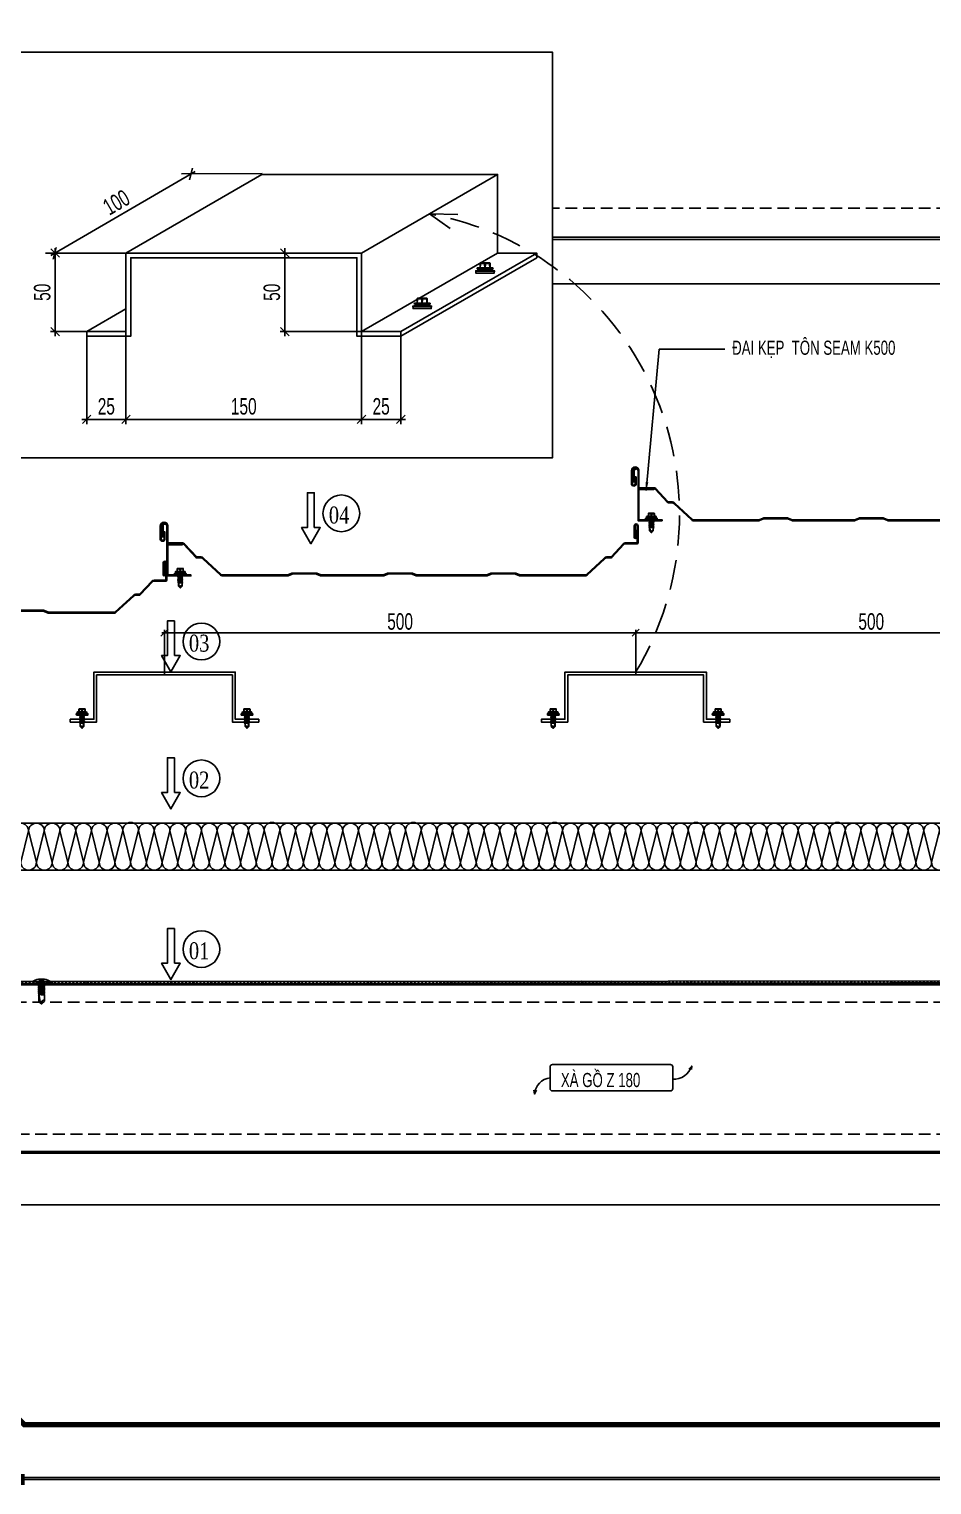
# Model space of a CAD drawing. Header units: inches. Extents: x 340055 to 349452, y -34649 to -30845.
# Drawn here: x 342136.4 to 342328, y -32250.6 to -31941.7 of the extents above; entities that cross this region are included whole.
import ezdxf

# ---------------------------------------------------------------- set-up
doc = ezdxf.new("R2010")
doc.units = ezdxf.units.IN
doc.header["$MEASUREMENT"] = 0
doc.linetypes.add('DASHED2', pattern=[9.525, 6.35, -3.175])
doc.linetypes.add('HIDDEN', pattern=[0.375, 0.25, -0.125])
for name, color, linetype in [('3', 3, 'Continuous'), ('CAUTAO', 7, 'Continuous'), ('FLAT BAR', 1, 'Continuous'), ('NET IN', 3, 'Continuous'), ('STRUCTURE', 1, 'Continuous')]:
    doc.layers.add(name, color=color, linetype=linetype)
doc.layers.add('TL-TIILE BLOCK A2$0$TL-TITLE BLOCK 1', color=7, linetype='Continuous', lineweight=50)
doc.styles.add('ST1H', font='vnshxh.shx', dxfattribs={"width": 0.7})
doc.styles.add('vntimeh.shx', font='vntimeh.shx', dxfattribs={"width": 0.8, "bigfont": 'bigfont.shx'})
doc.dimstyles.new('3', dxfattribs={"dimtxt": 3.5, "dimasz": 1.8, "dimexe": 1, "dimexo": 0, "dimgap": 1, "dimtad": 1, "dimdec": 0, "dimlfac": 3, "dimzin": 0, "dimdsep": 46, "dimtxsty": 'ST1H', "dimblk": 'OBLIQUE', "dimcen": 1, "dimdle": 1, "dimclrd": 8, "dimclre": 8, "dimclrt": 3, "dimadec": 0, "dimazin": 0, "dimtfac": 1, "dimtdec": 0, "dimtix": 1, "dimtofl": 0, "dimtmove": 1, "dimatfit": 3, "dimfxl": 0, "dimtolj": 1, "dimtzin": 0, "dimlwd": -1, "dimlwe": -1, "dimarcsym": 0})
doc.dimstyles.new('5', dxfattribs={"dimtxt": 3.5, "dimasz": 1.5, "dimexe": 0.6, "dimexo": 0, "dimtad": 1, "dimdec": 0, "dimlfac": 5, "dimzin": 0, "dimdsep": 46, "dimtxsty": 'ST1H', "dimblk": 'OBLIQUE', "dimcen": 1, "dimdle": 0.6, "dimclrd": 8, "dimclre": 8, "dimclrt": 3, "dimadec": 0, "dimazin": 0, "dimtfac": 1, "dimtdec": 0, "dimtix": 1, "dimtofl": 0, "dimtmove": 0, "dimatfit": 3, "dimfxl": 0, "dimtolj": 1, "dimtzin": 0, "dimlwd": -1, "dimlwe": -1, "dimarcsym": 0})

# ---------------------------------------------------------------- blocks, each defined once
blk = doc.blocks.new('kt kien truc 1')
at = {"layer": 'Defpoints', "color": 8}
blk.add_lwpolyline([(0, 0), (594, 0), (594, 420), (0, 420)], close=True, dxfattribs=at)
at = {"layer": 'Defpoints', "color": 8, "const_width": 2}
blk.add_lwpolyline([(0, 20), (0, 0), (20, 0)], dxfattribs=at)
at = {"layer": 'TL-TIILE BLOCK A2$0$TL-TITLE BLOCK 1', "const_width": 1}
blk.add_lwpolyline([(20, 10), (579, 10), (584, 15), (584, 405), (579, 410), (20, 410), (15, 405), (15, 15)], close=True, dxfattribs=at)
blk = doc.blocks.new('A$C440D491C')
at = {"layer": 'STRUCTURE', "color": 1, "linetype": 'Continuous'}
for p, q in [((0, 23.5), (19.1, 23.6)), ((12.9, 26.2), (6.3, 26.2)), ((6.7, 22.3), (6.7, 23.6)), ((9.6, 23.6), (7.9, 26.2)), ((9.6, 23.6), (9.6, 26.2)), ((9.6, 23.6), (11.3, 26.2)), ((12.5, 22.1), (12.5, 23.6)), ((6.1, 11.7), (6.7, 12.1)), ((6.7, 11.2), (6.1, 11.7)), ((7, 11.7), (6.1, 11.7)), ((6.1, 10.8), (6.7, 11.2)), ((6.7, 10.4), (6.1, 10.8)), ((6.9, 10.8), (6.1, 10.8)), ((6.1, 10), (6.7, 10.4)), ((6.9, 10), (6.1, 10)), ((6.7, 9.6), (6.1, 10)), ((6.6, 2.7), (6.6, 9.6)), ((9.4, 0.1), (6.6, 2.7)), ((12.5, 11.9), (6.7, 12.1)), ((6.7, 12.1), (12.5, 11.9)), ((6.7, 11.2), (6.9, 11.2)), ((6.9, 11.2), (6.7, 11.2)), ((6.9, 10.4), (6.7, 10.4)), ((6.7, 10.4), (6.9, 10.4)), ((7, 9.5), (6.7, 9.6)), ((7.7, 4.3), (6.9, 11.4)), ((13.1, 11.5), (7.8, 11.6)), ((7.9, 11.2), (12.5, 11.1)), ((12.5, 11.1), (7.9, 11.2)), ((13.1, 10.6), (8, 10.8)), ((12.5, 10.2), (8.2, 10.4)), ((8.2, 10.4), (12.5, 10.2)), ((9.5, 0.4), (8.2, 2.9)), ((13.1, 9.8), (8.6, 9.9)), ((12.5, 9.4), (9.2, 9.5)), ((10.8, 3.6), (9.4, 0.1)), ((12.6, 2.8), (9.9, 0.1)), ((12.6, 2.8), (12, 3.6)), ((12.5, 11.9), (13.1, 11.5)), ((13.1, 11.5), (12.5, 11.1)), ((12.5, 11.1), (13.1, 10.7)), ((13.1, 10.7), (12.5, 10.2)), ((12.5, 10.2), (13.1, 9.8)), ((13.1, 9.8), (12.5, 9.4)), ((12.6, 2.8), (12.6, 9.5))]:
    blk.add_line(p, q, dxfattribs=at)
for points in [[(6.1, 21.9), (6.7, 22.3), (12.5, 22.1), (13.1, 21.7), (12.5, 21.3), (6.7, 21.4), (6.1, 21.9), (13.1, 21.7)], [(6.1, 21), (6.7, 21.4), (12.5, 21.3), (13.1, 20.8), (12.5, 20.4), (6.7, 20.6), (6.1, 21), (13.1, 20.8)], [(6.1, 20.2), (6.7, 20.6), (12.5, 20.4), (13.1, 20), (12.5, 19.6), (6.7, 19.7), (6.1, 20.2), (13.1, 20)], [(6.1, 19.3), (6.7, 19.7), (12.5, 19.6), (13.1, 19.1), (12.5, 18.7), (6.7, 18.9), (6.1, 19.3), (13.1, 19.1)], [(6.1, 18.5), (6.7, 18.9), (12.5, 18.7), (13.1, 18.3), (12.5, 17.9), (6.7, 18), (6.1, 18.5), (13.1, 18.3)], [(6.1, 17.6), (6.7, 18), (12.5, 17.9), (13.1, 17.4), (12.5, 17), (6.7, 17.2), (6.1, 17.6), (13.1, 17.4)], [(6.1, 16.8), (6.7, 17.2), (12.5, 17), (13.1, 16.6), (12.5, 16.2), (6.7, 16.3), (6.1, 16.8), (13.1, 16.6)], [(6.1, 15.9), (6.7, 16.3), (12.5, 16.2), (13.1, 15.7), (12.5, 15.3), (6.7, 15.5), (6.1, 15.9), (13.1, 15.7)], [(6.1, 15.1), (6.7, 15.5), (12.5, 15.3), (13.1, 14.9), (12.5, 14.5), (6.7, 14.6), (6.1, 15.1), (13.1, 14.9)], [(6.3, 26.2), (9.6, 23.6), (12.9, 26.2)], [(6.1, 14.2), (6.7, 14.6), (12.5, 14.5), (13.1, 14), (12.5, 13.6), (6.7, 13.8), (6.1, 14.2), (13.1, 14)], [(6.1, 13.4), (6.7, 13.8), (12.5, 13.6), (13.1, 13.2), (12.5, 12.8), (6.7, 12.9), (6.1, 13.4), (13.1, 13.2)], [(6.1, 12.5), (6.7, 12.9), (12.5, 12.8), (13.1, 12.3), (12.5, 11.9), (6.7, 12.1), (6.1, 12.5), (13.1, 12.3)]]:
    blk.add_lwpolyline(points, dxfattribs=at)
for start, end in [(101.0951, 123.9481), (56.2526, 78.9049)]:
    blk.add_arc((9.6, 9.3), 17.2, start, end, dxfattribs=at)
at = {"layer": 'STRUCTURE', "color": 1, "linetype": 'Continuous', "extrusion": (0, 0, -1)}
for centre, major_axis, start_param, end_param in [((7.4, 11.3), (-0.374, 0.374), 5.774072, 8.509369), ((10.3, 4.4), (-1.86, 1.86), 4.867001, 5.457307), ((10.2, 11.5), (1.63, 1.63), 2.817972, 3.844018), ((9.6, 0.4), (-0.28, 0.28), 3.25484, 4.542788), ((11.4, 3.2), (-0.498, 0.498), 6.092665, 8.018355)]:
    blk.add_ellipse(centre, major_axis=major_axis, ratio=1, start_param=start_param, end_param=end_param, dxfattribs=at)
blk = doc.blocks.new('A$C2213260D')
at = {"color": 9, "ltscale": 0.5}
for points in [[(0, 8.33, -1), (3.33, 8.33), (1.67, 1.67)], [(6.67, 8.33), (5, 1.67), (3.33, 8.33, -1)], [(6.67, 8.33, -1), (10, 8.33), (8.33, 1.67)], [(10, 8.33, -1), (13.33, 8.33), (11.67, 1.67)], [(16.67, 8.33), (15, 1.67), (13.33, 8.33, -1)], [(16.67, 8.33, -1), (20, 8.33), (18.33, 1.67)], [(20, 8.33, -1), (23.33, 8.33), (21.67, 1.67)], [(26.67, 8.33), (25, 1.67), (23.33, 8.33, -1)], [(26.66, 8.46, -1), (30, 8.46), (28.33, 1.8)], [(30, 8.33, -1), (33.33, 8.33), (31.67, 1.67)], [(36.67, 8.33), (35, 1.67), (33.33, 8.33, -1)], [(36.67, 8.33, -1), (40, 8.33), (38.33, 1.67)], [(40, 8.33, -1), (43.33, 8.33), (41.67, 1.67)], [(46.67, 8.33), (45, 1.67), (43.33, 8.33, -1)], [(46.67, 8.33, -1), (50, 8.33), (48.33, 1.67)], [(50, 8.33, -1), (53.33, 8.33), (51.67, 1.67)], [(56.67, 8.33), (55, 1.67), (53.33, 8.33, -1)], [(56.66, 8.46, -1), (60, 8.46), (58.33, 1.8)], [(60, 8.33, -1), (63.33, 8.33), (61.67, 1.67)], [(66.67, 8.33), (65, 1.67), (63.33, 8.33, -1)], [(66.67, 8.33, -1), (70, 8.33), (68.33, 1.67)], [(70, 8.33, -1), (73.33, 8.33), (71.67, 1.67)], [(76.67, 8.33), (75, 1.67), (73.33, 8.33, -1)], [(76.67, 8.33, -1), (80, 8.33), (78.33, 1.67)], [(80, 8.33, -1), (83.33, 8.33), (81.67, 1.67)], [(86.67, 8.33), (85, 1.67), (83.33, 8.33, -1)], [(86.66, 8.46, -1), (90, 8.46), (88.33, 1.8)], [(90, 8.33, -1), (93.33, 8.33), (91.67, 1.67)], [(96.67, 8.33), (95, 1.67), (93.33, 8.33, -1)], [(96.67, 8.33, -1), (100, 8.33), (98.33, 1.67)], [(100, 8.33, -1), (103.33, 8.33), (101.67, 1.67)], [(106.67, 8.33), (105, 1.67), (103.33, 8.33, -1)], [(106.67, 8.33, -1), (110, 8.33), (108.33, 1.67)], [(110, 8.33, -1), (113.33, 8.33), (111.67, 1.67)], [(116.67, 8.33), (115, 1.67), (113.33, 8.33, -1)], [(116.66, 8.46, -1), (120, 8.46), (118.33, 1.8)], [(120, 8.33, -1), (123.33, 8.33), (121.67, 1.67)], [(126.67, 8.33), (125, 1.67), (123.33, 8.33, -1)], [(126.67, 8.33, -1), (130, 8.33), (128.33, 1.67)], [(130, 8.33, -1), (133.33, 8.33), (131.67, 1.67)], [(136.67, 8.33), (135, 1.67), (133.33, 8.33, -1)], [(136.67, 8.33, -1), (140, 8.33), (138.33, 1.67)], [(140, 8.33, -1), (143.33, 8.33), (141.67, 1.67)], [(146.67, 8.33), (145, 1.67), (143.33, 8.33, -1)], [(146.66, 8.46, -1), (150, 8.46), (148.33, 1.8)], [(150, 8.33, -1), (153.33, 8.33), (151.67, 1.67)], [(156.67, 8.33), (155, 1.67), (153.33, 8.33, -1)], [(156.67, 8.33, -1), (160, 8.33), (158.33, 1.67)], [(160, 8.33, -1), (163.33, 8.33), (161.67, 1.67)], [(166.67, 8.33), (165, 1.67), (163.33, 8.33, -1)], [(166.67, 8.33, -1), (170, 8.33), (168.33, 1.67)], [(170, 8.33, -1), (173.33, 8.33), (171.67, 1.67)], [(176.67, 8.33), (175, 1.67), (173.33, 8.33, -1)], [(176.66, 8.46, -1), (180, 8.46), (178.33, 1.8)], [(180, 8.33, -1), (183.33, 8.33), (181.67, 1.67)], [(186.67, 8.33), (185, 1.67), (183.33, 8.33, -1)], [(186.67, 8.33, -1), (190, 8.33), (188.33, 1.67)], [(190, 8.33, -1), (193.33, 8.33), (191.67, 1.67)], [(196.67, 8.33), (195, 1.67), (193.33, 8.33, -1)], [(196.67, 8.33, -1), (200, 8.33), (198.33, 1.67)], [(200, 8.33, -1), (203.33, 8.33), (201.67, 1.67)], [(206.67, 8.33), (205, 1.67), (203.33, 8.33, -1)], [(206.66, 8.46, -1), (210, 8.46), (208.33, 1.8)], [(210, 8.33, -1), (213.33, 8.33), (211.67, 1.67)], [(216.67, 8.33), (215, 1.67), (213.33, 8.33, -1)], [(216.67, 8.33, -1), (220, 8.33), (218.33, 1.67)], [(220, 8.33, -1), (223.33, 8.33), (221.67, 1.67)], [(226.67, 8.33), (225, 1.67), (223.33, 8.33, -1)], [(226.67, 8.33, -1), (230, 8.33), (228.33, 1.67)], [(230, 8.33, -1), (233.33, 8.33), (231.67, 1.67)], [(236.67, 8.33), (235, 1.67), (233.33, 8.33, -1)], [(236.66, 8.46, -1), (240, 8.46), (238.33, 1.8)], [(240, 8.33, -1), (243.33, 8.33), (241.67, 1.67)], [(246.67, 8.33), (245, 1.67), (243.33, 8.33, -1)], [(246.67, 8.33, -1), (250, 8.33), (248.33, 1.67)], [(250, 8.33, -1), (253.33, 8.33), (251.67, 1.67)], [(256.67, 8.33), (255, 1.67), (253.33, 8.33, -1)], [(256.67, 8.33, -1), (260, 8.33), (258.33, 1.67)], [(260, 8.33, -1), (263.33, 8.33), (261.67, 1.67)], [(266.67, 8.33), (265, 1.67), (263.33, 8.33, -1)], [(266.66, 8.46, -1), (270, 8.46), (268.33, 1.8)], [(270, 8.33, -1), (273.33, 8.33), (271.67, 1.67)], [(276.67, 8.33), (275, 1.67), (273.33, 8.33, -1)], [(276.67, 8.33, -1), (280, 8.33), (278.33, 1.67)], [(280, 8.33, -1), (283.33, 8.33), (281.67, 1.67)], [(286.67, 8.33), (285, 1.67), (283.33, 8.33, -1)], [(286.67, 8.33, -1), (290, 8.33), (288.33, 1.67)], [(290, 8.33, -1), (293.33, 8.33), (291.67, 1.67)], [(296.67, 8.33), (295, 1.67), (293.33, 8.33, -1)], [(296.66, 8.46, -1), (300, 8.46), (298.33, 1.8)], [(300, 8.33, -1), (303.33, 8.33), (301.67, 1.67)], [(306.67, 8.33), (305, 1.67), (303.33, 8.33, -1)], [(306.67, 8.33, -1), (310, 8.33), (308.33, 1.67)], [(310, 8.33, -1), (313.33, 8.33), (311.67, 1.67)], [(316.67, 8.33), (315, 1.67), (313.33, 8.33, -1)], [(316.67, 8.33, -1), (320, 8.33), (318.33, 1.67)], [(320, 8.33, -1), (323.33, 8.33), (321.67, 1.67)], [(326.67, 8.33), (325, 1.67), (323.33, 8.33, -1)], [(326.66, 8.46, -1), (330, 8.46), (328.33, 1.8)], [(330, 8.33, -1), (333.33, 8.33), (331.67, 1.67)], [(333.33, 8.33, -1), (336.67, 8.33), (335, 1.67)], [(336.67, 8.2, -1), (340.01, 8.2), (338.34, 1.54)], [(340.01, 8.2, -1), (343.34, 8.2), (341.67, 1.54)]]:
    blk.add_lwpolyline(points, format="xyb", close=True, dxfattribs=at)
for points in [[(8.33, 1.67, -1), (5, 1.67, -1), (1.67, 1.67, -0.414214), (0, 0, -0.414214)], [(18.33, 1.67, -1), (15, 1.67, -1), (11.67, 1.67, -1), (8.33, 1.67)], [(30, 0, -0.414214), (28.33, 1.67, -1), (25, 1.67, -1), (21.67, 1.67, -1), (18.33, 1.67)], [(38.33, 1.67, -1), (35, 1.67, -1), (31.67, 1.67, -0.414214), (30, 0, -0.414214)], [(48.33, 1.67, -1), (45, 1.67, -1), (41.67, 1.67, -1), (38.33, 1.67)], [(60, 0, -0.414214), (58.33, 1.67, -1), (55, 1.67, -1), (51.67, 1.67, -1), (48.33, 1.67)], [(68.33, 1.67, -1), (65, 1.67, -1), (61.67, 1.67, -0.414214), (60, 0, -0.414214)], [(78.33, 1.67, -1), (75, 1.67, -1), (71.67, 1.67, -1), (68.33, 1.67)], [(90, 0, -0.414214), (88.33, 1.67, -1), (85, 1.67, -1), (81.67, 1.67, -1), (78.33, 1.67)], [(98.33, 1.67, -1), (95, 1.67, -1), (91.67, 1.67, -0.414214), (90, 0, -0.414214)], [(108.33, 1.67, -1), (105, 1.67, -1), (101.67, 1.67, -1), (98.33, 1.67)], [(120, 0, -0.414214), (118.33, 1.67, -1), (115, 1.67, -1), (111.67, 1.67, -1), (108.33, 1.67)], [(128.33, 1.67, -1), (125, 1.67, -1), (121.67, 1.67, -0.414214), (120, 0, -0.414214)], [(138.33, 1.67, -1), (135, 1.67, -1), (131.67, 1.67, -1), (128.33, 1.67)], [(150, 0, -0.414214), (148.33, 1.67, -1), (145, 1.67, -1), (141.67, 1.67, -1), (138.33, 1.67)], [(158.33, 1.67, -1), (155, 1.67, -1), (151.67, 1.67, -0.414214), (150, 0, -0.414214)], [(168.33, 1.67, -1), (165, 1.67, -1), (161.67, 1.67, -1), (158.33, 1.67)], [(180, 0, -0.414214), (178.33, 1.67, -1), (175, 1.67, -1), (171.67, 1.67, -1), (168.33, 1.67)], [(188.33, 1.67, -1), (185, 1.67, -1), (181.67, 1.67, -0.414214), (180, 0, -0.414214)], [(198.33, 1.67, -1), (195, 1.67, -1), (191.67, 1.67, -1), (188.33, 1.67)], [(210, 0, -0.414214), (208.33, 1.67, -1), (205, 1.67, -1), (201.67, 1.67, -1), (198.33, 1.67)], [(218.33, 1.67, -1), (215, 1.67, -1), (211.67, 1.67, -0.414214), (210, 0, -0.414214)], [(228.33, 1.67, -1), (225, 1.67, -1), (221.67, 1.67, -1), (218.33, 1.67)], [(240, 0, -0.414214), (238.33, 1.67, -1), (235, 1.67, -1), (231.67, 1.67, -1), (228.33, 1.67)], [(248.33, 1.67, -1), (245, 1.67, -1), (241.67, 1.67, -0.414214), (240, 0, -0.414214)], [(258.33, 1.67, -1), (255, 1.67, -1), (251.67, 1.67, -1), (248.33, 1.67)], [(270, 0, -0.414214), (268.33, 1.67, -1), (265, 1.67, -1), (261.67, 1.67, -1), (258.33, 1.67)], [(278.33, 1.67, -1), (275, 1.67, -1), (271.67, 1.67, -0.414214), (270, 0, -0.414214)], [(288.33, 1.67, -1), (285, 1.67, -1), (281.67, 1.67, -1), (278.33, 1.67)], [(300, 0, -0.414214), (298.33, 1.67, -1), (295, 1.67, -1), (291.67, 1.67, -1), (288.33, 1.67)], [(308.33, 1.67, -1), (305, 1.67, -1), (301.67, 1.67, -0.414214), (300, 0, -0.414214)], [(318.33, 1.67, -1), (315, 1.67, -1), (311.67, 1.67, -1), (308.33, 1.67)], [(330, 0, -0.414214), (328.33, 1.67, -1), (325, 1.67, -1), (321.67, 1.67, -1), (318.33, 1.67)], [(338.33, 1.67, -1), (335, 1.67, -1), (331.67, 1.67, -0.414214), (330, 0, -0.414214)], [(341.67, 1.54, -1), (338.34, 1.54)]]:
    blk.add_lwpolyline(points, format="xyb", dxfattribs=at)
blk = doc.blocks.new('Short_Self_drilling')
at = {"layer": 'STRUCTURE', "color": 1, "linetype": 'Continuous'}
for p, q in [((6.4, 1.7), (-6.4, 1.7)), ((5.1, 3.8), (-5.1, 3.8)), ((-2.6, 2.9), (-5.1, 2.9)), ((-3.4, 3.8), (-3.4, 6.8)), ((3, 7.2), (-3, 7.2)), ((2.6, 2.9), (-2.6, 2.9)), ((-2.1, 2.8), (-2.1, 2.9)), ((6.3, 0), (0, 0)), ((2.2, 2.8), (2.2, 2.9)), ((2.2, -0.5), (2.2, 0)), ((5.1, 2.9), (2.6, 2.9)), ((3.4, 3.8), (3.4, 6.8)), ((3, -1.2), (-2.7, -0.2)), ((3, -2.7), (-2.7, -1.8)), ((3, -4.2), (-2.7, -3.3)), ((3, -5.8), (-2.7, -4.8)), ((3, -7.3), (-2.7, -6.3)), ((-1.9, -8), (-2.7, -7.9)), ((-2.1, -1.4), (-2.1, -0.9)), ((-2.1, -2.9), (-2.1, -2.4)), ((-2.1, -4.4), (-2.1, -3.9)), ((-2.1, -6), (-2.1, -5.4)), ((-2.1, -7.5), (-2.1, -7)), ((-2.1, -12.3), (-2.1, -8.5)), ((3, -8.8), (-1.1, -8.1)), ((2.1, -12.3), (2.1, -9.1)), ((2.2, -2), (2.2, -1.5)), ((2.2, -3.6), (2.2, -3)), ((2.2, -5.1), (2.2, -4.6)), ((2.2, -6.6), (2.2, -6.1)), ((2.2, -8.1), (2.2, -7.6))]:
    blk.add_line(p, q, dxfattribs=at)
blk.add_lwpolyline([(6.4, 1.3), (6.4, 1.7), (2.1, 2.8), (-2.1, 2.8), (-6.4, 1.7), (-6.4, 1.3)], close=True, dxfattribs=at)
for points in [[(-6.4, 1.3, -0.088869), (-6.3, 0), (0, 0)], [(-0.1, 3.8), (-0.3, 6.2, 0.338878), (-3.1, 6.2), (-3.3, 3.8)], [(3.3, 3.8), (3.1, 6.2, 0.338878), (0.3, 6.2), (0.1, 3.8)], [(2.1, -12.3), (0.2, -14.2, -0.333596), (-0.2, -14.2), (-2.1, -12.3)], [(-0.1, -14), (-1, -12.2, -0.148657), (-1.4, -11.2), (-2, -7.7, -0.815006), (-1.2, -7.8, 0.150833), (-0.8, -8.7)], [(2.1, -12.3), (1.7, -11.7, 0.52242), (0.9, -11.7), (-0.2, -14.2)]]:
    blk.add_lwpolyline(points, format="xyb", dxfattribs=at)
for points in [[(3, -1.2), (2.2, -1.5), (-2.1, -0.8), (-2.7, -0.2), (-2.4, 0)], [(3, -2.7), (2.2, -3), (-2.1, -2.4), (-2.7, -1.8), (-2.1, -1.4), (2.2, -2), (3, -2.7)], [(3, -4.2), (2.2, -4.6), (-2.1, -3.9), (-2.7, -3.3), (-2.1, -2.9), (2.2, -3.6), (3, -4.2)], [(3, -5.8), (2.2, -6.1), (-2.1, -5.4), (-2.7, -4.8), (-2.1, -4.4), (2.2, -5.1), (3, -5.8)], [(3, -7.3), (2.2, -7.6), (-2.1, -7), (-2.7, -6.3), (-2.1, -6), (2.2, -6.6), (3, -7.3)], [(-1.8, -8.5), (-2.1, -8.5), (-2.7, -7.9), (-2.1, -7.5), (-1.8, -7.5)], [(-1.3, -7.6), (2.2, -8.1), (3, -8.8)], [(-1.2, 0), (2.2, -0.5), (3, -1.2)], [(3, -8.8), (2.2, -9.1), (-0.8, -8.7)]]:
    blk.add_lwpolyline(points, dxfattribs=at)
for centre, radius, start, end in [((-5, 3.3), 0.455, 109.7949, 250.2674), ((-3, 6.8), 0.429, 90.0311, 180.0311), ((3, 6.8), 0.429, 0.0311, 90.0311), ((5.1, 3.3), 0.435, 279.7276, 80.3347), ((10, 0.2), 3.74, 162.2963, 182.6103)]:
    blk.add_arc(centre, radius, start, end, dxfattribs=at)
blk = doc.blocks.new('_Oblique')
at = {"color": 0, "linetype": 'ByBlock', "lineweight": -2}
blk.add_line((-0.5, -0.5), (0.5, 0.5), dxfattribs=at)
blk = doc.blocks.new('*D747')
at = {"color": 8, "transparency": 16777216}
for p, q in [((342165.14, -32078.78), (342165.14, -32069.23)), ((342265.14, -32078.78), (342265.14, -32069.23)), ((342164.54, -32069.83), (342265.74, -32069.83))]:
    blk.add_line(p, q, dxfattribs=at)
at = {"layer": 'Defpoints', "color": 0, "transparency": 16777216}
for p in [(342265.14, -32069.83), (342165.14, -32078.78), (342265.14, -32078.78)]:
    blk.add_point(p, dxfattribs=at)
at = {"color": 8, "transparency": 16777216, "xscale": 1.5, "yscale": 1.5, "zscale": 1.5, "rotation": 180}
blk.add_blockref('_Oblique', (342165.14, -32069.83), dxfattribs=at)
at = {"color": 8, "transparency": 16777216, "xscale": 1.5, "yscale": 1.5, "zscale": 1.5}
blk.add_blockref('_Oblique', (342265.14, -32069.83), dxfattribs=at)
at = {"color": 3, "transparency": 16777216, "insert": (342215.14, -32067.45), "char_height": 3.5, "attachment_point": 5, "style": 'ST1H'}
blk.add_mtext('\\A1;500', dxfattribs=at)
blk = doc.blocks.new('*D748')
at = {"color": 8, "transparency": 16777216}
for p, q in [((342265.14, -32078.78), (342265.14, -32069.23)), ((342365.14, -32078.78), (342365.14, -32069.23)), ((342264.54, -32069.83), (342365.74, -32069.83))]:
    blk.add_line(p, q, dxfattribs=at)
at = {"layer": 'Defpoints', "color": 0, "transparency": 16777216}
for p in [(342365.14, -32069.83), (342265.14, -32078.78), (342365.14, -32078.78)]:
    blk.add_point(p, dxfattribs=at)
at = {"color": 8, "transparency": 16777216, "xscale": 1.5, "yscale": 1.5, "zscale": 1.5, "rotation": 180}
blk.add_blockref('_Oblique', (342265.14, -32069.83), dxfattribs=at)
at = {"color": 8, "transparency": 16777216, "xscale": 1.5, "yscale": 1.5, "zscale": 1.5}
blk.add_blockref('_Oblique', (342365.14, -32069.83), dxfattribs=at)
at = {"color": 3, "transparency": 16777216, "insert": (342315.14, -32067.45), "char_height": 3.5, "attachment_point": 5, "style": 'ST1H'}
blk.add_mtext('\\A1;500', dxfattribs=at)
blk = doc.blocks.new('*D118')
at = {"color": 8, "linetype": 'Continuous', "transparency": 16777216}
for p, q in [((324403.08, -36137.94), (324403.08, -36157.57)), ((324411.42, -36137.94), (324411.42, -36157.57)), ((324402.08, -36156.57), (324412.42, -36156.57))]:
    blk.add_line(p, q, dxfattribs=at)
at = {"layer": 'Defpoints', "color": 0, "transparency": 16777216}
for p in [(324403.08, -36137.94), (324411.42, -36137.94), (324411.42, -36156.57)]:
    blk.add_point(p, dxfattribs=at)
at = {"color": 8, "transparency": 16777216, "xscale": 1.8, "yscale": 1.8, "zscale": 1.8, "rotation": 180}
blk.add_blockref('_Oblique', (324403.08, -36156.57), dxfattribs=at)
at = {"color": 8, "transparency": 16777216, "xscale": 1.8, "yscale": 1.8, "zscale": 1.8}
blk.add_blockref('_Oblique', (324411.42, -36156.57), dxfattribs=at)
at = {"color": 3, "transparency": 16777216, "insert": (324407.25, -36153.82), "char_height": 3.5, "attachment_point": 5, "style": 'ST1H'}
blk.add_mtext('\\A1;25', dxfattribs=at)
blk = doc.blocks.new('*D119')
at = {"color": 8, "linetype": 'Continuous', "transparency": 16777216}
for p, q in [((324411.42, -36137.94), (324411.42, -36157.57)), ((324461.42, -36137.94), (324461.42, -36157.57)), ((324410.42, -36156.57), (324462.42, -36156.57))]:
    blk.add_line(p, q, dxfattribs=at)
at = {"layer": 'Defpoints', "color": 0, "transparency": 16777216}
for p in [(324411.42, -36137.94), (324461.42, -36137.94), (324461.42, -36156.57)]:
    blk.add_point(p, dxfattribs=at)
at = {"color": 8, "transparency": 16777216, "xscale": 1.8, "yscale": 1.8, "zscale": 1.8, "rotation": 180}
blk.add_blockref('_Oblique', (324411.42, -36156.57), dxfattribs=at)
at = {"color": 8, "transparency": 16777216, "xscale": 1.8, "yscale": 1.8, "zscale": 1.8}
blk.add_blockref('_Oblique', (324461.42, -36156.57), dxfattribs=at)
at = {"color": 3, "transparency": 16777216, "insert": (324436.42, -36153.82), "char_height": 3.5, "attachment_point": 5, "style": 'ST1H'}
blk.add_mtext('\\A1;150', dxfattribs=at)
blk = doc.blocks.new('*D120')
at = {"color": 8, "linetype": 'Continuous', "transparency": 16777216}
for p, q in [((324461.42, -36137.94), (324461.42, -36157.57)), ((324469.75, -36137.94), (324469.75, -36157.57)), ((324460.42, -36156.57), (324470.75, -36156.57))]:
    blk.add_line(p, q, dxfattribs=at)
at = {"layer": 'Defpoints', "color": 0, "transparency": 16777216}
for p in [(324461.42, -36137.94), (324469.75, -36137.94), (324469.75, -36156.57)]:
    blk.add_point(p, dxfattribs=at)
at = {"color": 8, "transparency": 16777216, "xscale": 1.8, "yscale": 1.8, "zscale": 1.8, "rotation": 180}
blk.add_blockref('_Oblique', (324461.42, -36156.57), dxfattribs=at)
at = {"color": 8, "transparency": 16777216, "xscale": 1.8, "yscale": 1.8, "zscale": 1.8}
blk.add_blockref('_Oblique', (324469.75, -36156.57), dxfattribs=at)
at = {"color": 3, "transparency": 16777216, "insert": (324465.58, -36153.82), "char_height": 3.5, "attachment_point": 5, "style": 'ST1H'}
blk.add_mtext('\\A1;25', dxfattribs=at)
blk = doc.blocks.new('*D121')
at = {"color": 8, "linetype": 'Continuous', "transparency": 16777216}
for p, q in [((324426.09, -36103.98), (324395.44, -36121.83)), ((324440.34, -36104.43), (324423.23, -36104.5)), ((324411.42, -36121.27), (324394.31, -36121.33))]:
    blk.add_line(p, q, dxfattribs=at)
at = {"layer": 'Defpoints', "color": 0, "transparency": 16777216}
for p in [(324440.34, -36104.43), (324396.31, -36121.33), (324411.42, -36121.27)]:
    blk.add_point(p, dxfattribs=at)
at = {"color": 8, "transparency": 16777216, "xscale": 1.8, "yscale": 1.8, "zscale": 1.8}
for p, rotation in [((324425.23, -36104.49), 30.20851269239995), ((324396.31, -36121.33), 210.2085126923999)]:
    blk.add_blockref('_Oblique', p, dxfattribs=dict(at, rotation=rotation))
at = {"color": 3, "transparency": 16777216, "insert": (324409.38, -36110.53), "char_height": 3.5, "attachment_point": 5, "rotation": 30.2085, "style": 'ST1H'}
blk.add_mtext('\\A1;100', dxfattribs=at)
blk = doc.blocks.new('Self head')
at = {"linetype": 'Continuous'}
for p, q in [((7.5, 2), (-7.5, 2)), ((-2.5, 3.3), (-2.5, 3.4)), ((2.5, 3.3), (2.5, 3.4))]:
    blk.add_line(p, q, dxfattribs=at)
blk.add_lwpolyline([(7.5, 1.5), (7.5, 2), (2.5, 3.3), (-2.5, 3.3), (-7.5, 2), (-7.5, 1.5)], close=True, dxfattribs=at)
for points in [[(7.5, 1.5, 0.088869), (7.3, 0), (0, 0), (-7.3, 0, 0.088869), (-7.5, 1.5)], [(4, 4.4), (4, 7.9, 0.414214), (3.5, 8.4), (-3.5, 8.4, 0.414214), (-4, 7.9), (-4, 4.4)], [(-0.2, 4.4), (-0.4, 7.3, 0.338878), (-3.7, 7.3), (-3.9, 4.4)], [(3.8, 4.4), (3.6, 7.3, 0.338878), (0.3, 7.3), (0.1, 4.4)]]:
    blk.add_lwpolyline(points, format="xyb", dxfattribs=at)
blk.add_lwpolyline([(3, 3.4), (-3, 3.4), (-6, 3.4, -0.703285), (-6, 4.4), (6, 4.4, -0.843624), (6, 3.4)], format="xyb", close=True, dxfattribs=at)
blk = doc.blocks.new('*D122')
at = {"color": 8, "linetype": 'Continuous', "transparency": 16777216}
for p, q in [((324411.42, -36121.27), (324395.4, -36121.27)), ((324396.4, -36120.27), (324396.4, -36138.94)), ((324411.42, -36137.94), (324395.4, -36137.94))]:
    blk.add_line(p, q, dxfattribs=at)
at = {"layer": 'Defpoints', "color": 0, "transparency": 16777216}
for p in [(324411.42, -36121.27), (324396.4, -36137.94), (324411.42, -36137.94)]:
    blk.add_point(p, dxfattribs=at)
at = {"color": 8, "transparency": 16777216, "xscale": 1.8, "yscale": 1.8, "zscale": 1.8}
for p, rotation in [((324396.4, -36121.27), 90), ((324396.4, -36137.94), 270)]:
    blk.add_blockref('_Oblique', p, dxfattribs=dict(at, rotation=rotation))
at = {"color": 3, "transparency": 16777216, "insert": (324393.65, -36129.6), "char_height": 3.5, "attachment_point": 5, "rotation": 90, "style": 'ST1H'}
blk.add_mtext('\\A1;50', dxfattribs=at)
blk = doc.blocks.new('*D123')
at = {"color": 8, "linetype": 'Continuous', "transparency": 16777216}
for p, q in [((324461.42, -36121.27), (324444.14, -36121.27)), ((324445.14, -36120.27), (324445.14, -36138.94)), ((324461.42, -36137.94), (324444.14, -36137.94))]:
    blk.add_line(p, q, dxfattribs=at)
at = {"layer": 'Defpoints', "color": 0, "transparency": 16777216}
for p in [(324461.42, -36121.27), (324445.14, -36137.94), (324461.42, -36137.94)]:
    blk.add_point(p, dxfattribs=at)
at = {"color": 8, "transparency": 16777216, "xscale": 1.8, "yscale": 1.8, "zscale": 1.8}
for p, rotation in [((324445.14, -36121.27), 90), ((324445.14, -36137.94), 270)]:
    blk.add_blockref('_Oblique', p, dxfattribs=dict(at, rotation=rotation))
at = {"color": 3, "transparency": 16777216, "insert": (324442.39, -36129.6), "char_height": 3.5, "attachment_point": 5, "rotation": 90, "style": 'ST1H'}
blk.add_mtext('\\A1;50', dxfattribs=at)
blk = doc.blocks.new('GỐI ĐỠ TÔN')
at = {"layer": 'FLAT BAR', "color": 1, "linetype": 'Continuous', "true_color": 0xfa051e}
for p, q in [((324461.42, -36121.27), (324490.28, -36104.6)), ((324461.42, -36137.94), (324490.28, -36121.27)), ((324469.75, -36137.94), (324498.62, -36121.27))]:
    blk.add_line(p, q, dxfattribs=at)
at = {"layer": 'FLAT BAR', "linetype": 'Continuous'}
blk.add_line((324403.08, -36137.94), (324411.42, -36133.13), dxfattribs=at)
at = {"layer": 'FLAT BAR', "color": 1, "linetype": 'Continuous', "true_color": 0xfa051e}
blk.add_lwpolyline([(324469.75, -36138.94), (324498.62, -36122.27), (324498.62, -36121.27), (324490.28, -36121.27), (324490.28, -36104.6), (324440.28, -36104.6), (324411.42, -36121.27)], dxfattribs=at)
blk.add_lwpolyline([(324469.75, -36137.94), (324461.42, -36137.94), (324461.42, -36121.27), (324411.42, -36121.27), (324411.42, -36137.94), (324403.08, -36137.94), (324403.08, -36138.94), (324412.42, -36138.94), (324412.42, -36122.27), (324460.42, -36122.27), (324460.42, -36138.94), (324469.75, -36138.94)], close=True, dxfattribs=at)
at = {"xscale": 0.2645787421589169, "yscale": 0.2645787421589169, "zscale": 0.2645787421589169, "rotation": 359.9688727263476}
for p in [(324487.63, -36125.55), (324474.29, -36133.05)]:
    blk.add_blockref('Self head', p, dxfattribs=at)
at = {"color": 8}
dim = blk.add_aligned_dim(p1=(324440.34, -36104.43), p2=(324411.42, -36121.27), distance=-7.55, dimstyle='3', dxfattribs=at)
dim.commit()
dim.dimension.update_dxf_attribs({"geometry": '*D121', "text_midpoint": (324409.38, -36110.53)})
for base, p1, p2, picture, middle in [((324396.4, -36137.94), (324411.42, -36121.27), (324411.42, -36137.94), '*D122', (324393.65, -36129.6)), ((324445.14, -36137.94), (324461.42, -36121.27), (324461.42, -36137.94), '*D123', (324442.39, -36129.6))]:
    dim = blk.add_linear_dim(base=base, p1=p1, p2=p2, angle=90, dimstyle='3', dxfattribs=at)
    dim.commit()
    dim.dimension.update_dxf_attribs({"geometry": picture, "text_midpoint": middle})
for base, p1, p2, picture, middle in [((324411.42, -36156.57), (324403.08, -36137.94), (324411.42, -36137.94), '*D118', (324407.25, -36153.82)), ((324461.42, -36156.57), (324411.42, -36137.94), (324461.42, -36137.94), '*D119', (324436.42, -36153.82)), ((324469.75, -36156.57), (324461.42, -36137.94), (324469.75, -36137.94), '*D120', (324465.58, -36153.82))]:
    dim = blk.add_linear_dim(base=base, p1=p1, p2=p2, dimstyle='3', dxfattribs=at)
    dim.commit()
    dim.dimension.update_dxf_attribs({"geometry": picture, "text_midpoint": middle})

msp = doc.modelspace()

# ---------------------------------------------------------------- hatches: boundary and pattern name
at = {"true_color": 0xf2ee0d}
h = msp.add_hatch(dxfattribs=at)
h.set_pattern_fill('ANSI37,_O', color=2, scale=4.363636, angle=-11.415779)
h.set_pattern_definition([(45.00416636, (-12179.2972, 7260.6172), (-0.3857226534, 0.3856665604), []), (135.00416636, (-12179.2972, 7260.6172), (-0.3856665604, -0.3857226534), [])])
h.paths.add_polyline_path([(342698.9623, -32143.8463), (342698.9623, -32143.5079), (342129.6243, -32143.8444), (342129.6243, -32144.2081)])

# ---------------------------------------------------------------- linework, layer by layer
at = {"color": 8}
for points in [[(342247.4871, -31995.7838), (342698.9623, -31995.7838), (342698.9623, -31839.5824), (342129.6243, -31839.5824), (342129.6243, -31995.7838)], [(342276.4556, -32162.3858), (342277.0511, -32161.7468), (342276.9902, -32162.4967)], [(342244.111, -32166.8934), (342243.641, -32167.6835), (342243.5193, -32166.8382)]]:
    msp.add_lwpolyline(points, dxfattribs=at)
at = {"color": 94}
for points in [[(342129.6243, -31986.393), (342129.6243, -31926.393), (342698.9623, -31926.393), (342698.9623, -31986.393), (342247.4871, -31986.393)], [(342698.9623, -31985.893), (342247.4871, -31985.893)], [(342129.6243, -32144.5081), (342698.9623, -32144.5081)], [(342698.9623, -32179.9081), (342129.6243, -32179.9081)]]:
    msp.add_lwpolyline(points, dxfattribs=at)
at = {"color": 8}
for points in [[(342129.6243, -31946.6432), (342247.4871, -31946.6432), (342247.4871, -32032.7083), (342129.6243, -32032.7083)], [(342129.6243, -32120.1957), (342698.9623, -32120.1957), (342698.9623, -32110.1957), (342129.6243, -32110.1957)]]:
    msp.add_lwpolyline(points, close=True, dxfattribs=at)
at = {"color": 8, "linetype": 'DASHED2'}
msp.add_lwpolyline([(342225.7328, -31984.0444), (342221.389, -31980.9203), (342227.366, -31981.108)], dxfattribs=at)
at = {"color": 94, "linetype": 'HIDDEN', "ltscale": 10}
for points in [[(342698.9623, -31979.7264), (342247.4871, -31979.7264)], [(342129.6243, -32148.2081), (342698.9623, -32148.2081)], [(342698.9623, -32176.2081), (342129.6243, -32176.2081)]]:
    msp.add_lwpolyline(points, dxfattribs=at)
at = {"color": 3, "ltscale": 15}
for points in [[(342333.4603, -32046.0481), (342318.7143, -32046.0481, -0.09541457), (342318.5658, -32046.0195), (342317.7088, -32045.6767, 0.09541457), (342317.5603, -32045.6481), (342312.7143, -32045.6481, 0.09541457), (342312.5658, -32045.6767), (342311.7088, -32046.0195, -0.09541457), (342311.5603, -32046.0481), (342298.4143, -32046.0481, -0.09541457), (342298.2658, -32046.0195), (342297.4088, -32045.6767, 0.09541457), (342297.2603, -32045.6481), (342292.4143, -32045.6481, 0.09541457), (342292.2658, -32045.6767), (342291.4088, -32046.0195, -0.09541457), (342291.2603, -32046.0481), (342277.3473, -32046.0481, -0.24658476), (342277.0181, -32045.8752), (342273.2565, -32042.421, 0.24658476), (342272.9273, -32042.2481), (342272.1109, -32042.2481, -0.20759646), (342271.8187, -32042.1213), (342269.2559, -32039.3815, 0.20759646), (342268.9637, -32039.2548), (342265.8373, -32039.2548, -0.41421356), (342265.6373, -32039.0548), (342265.6373, -32035.4505, 1), (342264.4373, -32035.4505), (342264.4373, -32038.3353, 0.564916), (342265.0322, -32038.3353), (342265.0322, -32036.743), (342265.236, -32036.743), (342265.236, -32038.3353, -0.73793199), (342264.2386, -32038.3353), (342264.2373, -32035.4505, -1), (342265.8373, -32035.4505), (342265.8373, -32039.0548), (342268.9637, -32039.0548, -0.20759646), (342269.4019, -32039.2449), (342271.9648, -32041.9847, 0.20759646), (342272.1109, -32042.0481), (342272.9273, -32042.0481, -0.24658476), (342273.4212, -32042.3075), (342277.1827, -32045.7616, 0.24658476), (342277.3473, -32045.8481), (342291.2603, -32045.8481, 0.09541457), (342291.3345, -32045.8338), (342292.1915, -32045.491, -0.09541457), (342292.4143, -32045.4481), (342297.2603, -32045.4481, -0.09541457), (342297.4831, -32045.491), (342298.3401, -32045.8338, 0.09541457), (342298.4143, -32045.8481), (342311.5603, -32045.8481, 0.09541457), (342311.6345, -32045.8338), (342312.4915, -32045.491, -0.09541457), (342312.7143, -32045.4481), (342317.5603, -32045.4481, -0.09541457), (342317.7831, -32045.491), (342318.6401, -32045.8338, 0.09541457), (342318.7143, -32045.8481), (342333.4603, -32045.8481, 0.09541457)], [(342134.6143, -32065.0592), (342139.4603, -32065.0592, -0.09541457), (342139.6831, -32065.1021), (342140.5401, -32065.4449, 0.09541457), (342140.6143, -32065.4592), (342154.5273, -32065.4592, 0.24658476), (342154.6919, -32065.3727), (342158.4534, -32061.9185, -0.24658476), (342158.9473, -32061.6592), (342159.7637, -32061.6592, 0.20759646), (342159.9098, -32061.5958), (342162.4727, -32058.856, -0.20759646), (342162.9109, -32058.6659), (342165.4373, -32058.6659), (342165.4373, -32055.0592, 1), (342165.0373, -32055.0592), (342165.0373, -32057.4583, 1), (342165.1509, -32057.4583, -0.06733073), (342165.0501, -32056.8386), (342165.0501, -32056.0148), (342165.2373, -32056.0148), (342165.2373, -32056.8297, 0.03910332), (342165.3509, -32057.4583, -1), (342164.8373, -32057.4583), (342164.8373, -32055.0592, -1), (342165.6373, -32055.0592), (342165.6373, -32058.6659, -0.41421356), (342165.4373, -32058.8659), (342162.9109, -32058.8659, 0.20759646), (342162.6187, -32058.9926), (342160.0559, -32061.7324, -0.20759646), (342159.7637, -32061.8592), (342158.9473, -32061.8592, 0.24658476), (342158.6181, -32062.0321), (342154.8565, -32065.4863, -0.24658476), (342154.5273, -32065.6592), (342140.6143, -32065.6592, -0.09541457), (342140.4658, -32065.6306), (342139.6088, -32065.2878, 0.09541457), (342139.4603, -32065.2592), (342134.6143, -32065.2592, 0.09541457)]]:
    msp.add_lwpolyline(points, format="xyb", dxfattribs=at)
msp.add_lwpolyline([(342168.9637, -32050.9533), (342165.8373, -32050.9533, -0.41421356), (342165.6373, -32050.7533), (342165.6373, -32047.1491, 1), (342164.4373, -32047.1491), (342164.4373, -32050.0338, 0.564916), (342165.0322, -32050.0338), (342165.0322, -32048.4415), (342165.236, -32048.4415), (342165.236, -32050.0338, -0.73793199), (342164.2386, -32050.0338), (342164.2373, -32047.1491, -1), (342165.8373, -32047.1491), (342165.8373, -32050.7533), (342168.9637, -32050.7533, -0.20759646), (342169.4019, -32050.9434), (342171.9648, -32053.6832, 0.20759646), (342172.1109, -32053.7466), (342172.9273, -32053.7466, -0.24658476), (342173.4212, -32054.006), (342177.1827, -32057.4602, 0.24658476), (342177.3473, -32057.5466), (342191.2603, -32057.5466, 0.09541457), (342191.3345, -32057.5323), (342192.1915, -32057.1895, -0.09541457), (342192.4143, -32057.1466), (342197.2603, -32057.1466, -0.09541457), (342197.4831, -32057.1895), (342198.3401, -32057.5323, 0.09541457), (342198.4143, -32057.5466), (342211.5603, -32057.5466, 0.09541457), (342211.6345, -32057.5323), (342212.4915, -32057.1895, -0.09541457), (342212.7143, -32057.1466), (342217.5603, -32057.1466, -0.09541457), (342217.7831, -32057.1895), (342218.6401, -32057.5323, 0.09541457), (342218.7143, -32057.5466), (342233.4603, -32057.5466, 0.09541457), (342233.5345, -32057.5323), (342234.3915, -32057.1895, -0.09541457), (342234.6143, -32057.1466), (342239.4603, -32057.1466, -0.09541457), (342239.6831, -32057.1895), (342240.5401, -32057.5323, 0.09541457), (342240.6143, -32057.5466), (342254.5273, -32057.5466, 0.24658476), (342254.6919, -32057.4602), (342258.4534, -32054.006, -0.24658476), (342258.9473, -32053.7466), (342259.7637, -32053.7466, 0.20759646), (342259.9098, -32053.6832), (342262.4727, -32050.9434, -0.20759646), (342262.9109, -32050.7533), (342265.4373, -32050.7533), (342265.4373, -32047.1466, 1), (342265.0373, -32047.1466), (342265.0373, -32049.5458, 1), (342265.1509, -32049.5458, -0.06733073), (342265.0501, -32048.926), (342265.0501, -32048.1022), (342265.2373, -32048.1022), (342265.2373, -32048.9172, 0.03910332), (342265.3509, -32049.5458, -1), (342264.8373, -32049.5458), (342264.8373, -32047.1466, -1), (342265.6373, -32047.1466), (342265.6373, -32050.7533, -0.41421356), (342265.4373, -32050.9533), (342262.9109, -32050.9533, 0.20759646), (342262.6187, -32051.08), (342260.0559, -32053.8199, -0.20759646), (342259.7637, -32053.9466), (342258.9473, -32053.9466, 0.24658476), (342258.6181, -32054.1195), (342254.8565, -32057.5737, -0.24658476), (342254.5273, -32057.7466), (342240.6143, -32057.7466, -0.09541457), (342240.4658, -32057.718), (342239.6088, -32057.3752, 0.09541457), (342239.4603, -32057.3466), (342234.6143, -32057.3466, 0.09541457), (342234.4658, -32057.3752), (342233.6088, -32057.718, -0.09541457), (342233.4603, -32057.7466), (342218.7143, -32057.7466, -0.09541457), (342218.5658, -32057.718), (342217.7088, -32057.3752, 0.09541457), (342217.5603, -32057.3466), (342212.7143, -32057.3466, 0.09541457), (342212.5658, -32057.3752), (342211.7088, -32057.718, -0.09541457), (342211.5603, -32057.7466), (342198.4143, -32057.7466, -0.09541457), (342198.2658, -32057.718), (342197.4088, -32057.3752, 0.09541457), (342197.2603, -32057.3466), (342192.4143, -32057.3466, 0.09541457), (342192.2658, -32057.3752), (342191.4088, -32057.718, -0.09541457), (342191.2603, -32057.7466), (342177.3473, -32057.7466, -0.24658476), (342177.0181, -32057.5737), (342173.2565, -32054.1195, 0.24658476), (342172.9273, -32053.9466), (342172.1109, -32053.9466, -0.20759646), (342171.8187, -32053.8199), (342169.2559, -32051.08, 0.20759646)], format="xyb", close=True, dxfattribs=at)
at = {"color": 2, "true_color": 0xf2ee0d}
msp.add_lwpolyline([(342698.9623, -32143.8463), (342698.9623, -32143.5079), (342129.6243, -32143.8444), (342129.6243, -32144.2081), (342698.9623, -32143.8463)], dxfattribs=at)
at = {"color": 94}
msp.add_lwpolyline([(342698.9623, -32180.2081), (342129.6243, -32180.2081), (342129.6243, -32144.2081), (342698.9623, -32144.2081)], close=True, dxfattribs=at)
at = {"color": 8, "linetype": 'DASHED2'}
msp.add_arc((342209.5789, -32044.7015), 64.8654, 328.9278, 79.509657, dxfattribs=at)
at = {"color": 8}
msp.add_arc((342273.2089, -32160.492), 4.0419, 267.050015, 341.912801, dxfattribs=at)
at = {"layer": 'CAUTAO', "color": 3}
for points in [[(342196.9364, -32047.494), (342198.1753, -32047.494), (342196.1996, -32050.9526), (342196.1996, -32050.9526), (342194.2239, -32047.494), (342195.4628, -32047.494), (342195.4628, -32040.13), (342196.9364, -32040.13)], [(342167.2301, -32074.6757), (342168.469, -32074.6757), (342166.4933, -32078.1342), (342166.4933, -32078.1342), (342164.5176, -32074.6757), (342165.7565, -32074.6757), (342165.7565, -32067.3116), (342167.2301, -32067.3116)], [(342167.2301, -32103.7223), (342168.469, -32103.7223), (342166.4933, -32107.1808), (342166.4933, -32107.1808), (342164.5176, -32103.7223), (342165.7565, -32103.7223), (342165.7565, -32096.3582), (342167.2301, -32096.3582)], [(342167.2301, -32139.9405), (342168.469, -32139.9405), (342166.4933, -32143.399), (342166.4933, -32143.399), (342164.5176, -32139.9405), (342165.7565, -32139.9405), (342165.7565, -32132.5764), (342167.2301, -32132.5764)]]:
    msp.add_lwpolyline(points, close=True, dxfattribs=at)
for centre in [(342202.6713, -32044.4846), (342172.965, -32071.6663), (342172.965, -32100.7129), (342172.965, -32136.9311)]:
    msp.add_circle(centre, 3.8951, dxfattribs=at)
at = {"layer": 'FLAT BAR'}
for points in [[(342265.6373, -32035.4507, 1), (342264.8373, -32035.4507), (342264.8373, -32037.7801), (342264.6373, -32037.7801), (342264.6373, -32035.4507, -1), (342265.8373, -32035.4507), (342265.8373, -32039.2549), (342268.9449, -32039.2549), (342268.9449, -32039.4549), (342265.8373, -32039.4549), (342265.8373, -32045.8482), (342270.7317, -32045.8482), (342270.7317, -32046.0482), (342265.6373, -32046.0482)], [(342165.6373, -32047.1492, 1), (342164.8373, -32047.1492), (342164.8373, -32049.4786), (342164.6373, -32049.4786), (342164.6373, -32047.1492, -1), (342165.8373, -32047.1492), (342165.8373, -32050.9534), (342168.9449, -32050.9534), (342168.9449, -32051.1534), (342165.8373, -32051.1534), (342165.8373, -32057.5468), (342170.7317, -32057.5468), (342170.7317, -32057.7468), (342165.6373, -32057.7468)]]:
    msp.add_lwpolyline(points, format="xyb", close=True, dxfattribs=at)
at = {"layer": 'FLAT BAR', "linetype": 'Continuous'}
for points in [[(342185.1373, -32088.1797), (342180.1373, -32088.1797), (342180.1373, -32078.1797), (342150.1373, -32078.1797), (342150.1373, -32088.1797), (342145.1373, -32088.1797), (342145.1373, -32088.7797), (342150.7373, -32088.7797), (342150.7373, -32078.7797), (342179.5373, -32078.7797), (342179.5373, -32088.7797), (342185.1373, -32088.7797)], [(342285.1373, -32088.1797), (342280.1373, -32088.1797), (342280.1373, -32078.1797), (342250.1373, -32078.1797), (342250.1373, -32088.1797), (342245.1373, -32088.1797), (342245.1373, -32088.7797), (342250.7373, -32088.7797), (342250.7373, -32078.7797), (342279.5373, -32078.7797), (342279.5373, -32088.7797), (342285.1373, -32088.7797)]]:
    msp.add_lwpolyline(points, close=True, dxfattribs=at)

# ---------------------------------------------------------------- block references
at = {"color": 8}
for name, p in [('GỐI ĐỠ TÔN', (17745.5384, 4132.0178)), ('A$C2213260D', (342129.6243, -32120.1957))]:
    msp.add_blockref(name, p, dxfattribs=at)
at = {"color": 1}
for p, xscale, yscale, zscale, rotation in [((342268.479, -32045.8482), 0.1919999994581524, 0.1919999994581524, 0.1919999994581524, 359.968872903675), ((342168.479, -32057.5468), 0.1919999994581524, 0.1919999994581524, 0.1919999994581524, 359.968872903675), ((342147.6373, -32087.3383), -0.1920000000262087, 0.1919999999008724, 0.192, 0.03112738826717809), ((342182.6373, -32087.3383), -0.1920000000262087, 0.1919999999008724, 0.192, 0.03112738826717809), ((342247.6373, -32087.3383), -0.1920000000262087, 0.1919999999008724, 0.192, 0.03112738826717809), ((342282.6373, -32087.3383), -0.1920000000262087, 0.1919999999008724, 0.192, 0.03112738826717809)]:
    msp.add_blockref('Short_Self_drilling', p, dxfattribs=dict(at, xscale=xscale, yscale=yscale, zscale=zscale, rotation=rotation))
at = {"color": 8, "xscale": 0.2000000000116415, "yscale": 0.2000000000116415, "zscale": 0.2000000000116415}
msp.add_blockref('A$C440D491C', (342137.1143, -32148.5513), dxfattribs=at)
at = {"layer": '3', "xscale": 1.159562065285868, "yscale": 1.159562065285868, "zscale": 1.159562065285868}
msp.add_blockref('kt kien truc 1', (342112.2309, -32249.4537), dxfattribs=at)

# ---------------------------------------------------------------- texts
at = {"layer": 'CAUTAO', "color": 3, "char_height": 3.6, "attachment_point": 5, "style": 'vntimeh.shx'}
for s, insert in [('\\A1;04', (342202.1954, -32044.8723)), ('\\A1;03', (342172.4891, -32072.0539)), ('\\A1;02', (342172.4891, -32101.1006)), ('\\A1;01', (342172.4891, -32137.3188))]:
    msp.add_mtext(s, dxfattribs=dict(at, insert=insert))

# ---------------------------------------------------------------- dimensions: what is measured, and where the dimension line sits
at = {"color": 8}
dim = msp.add_linear_dim(base=(342265.1373, -32069.8263), p1=(342165.1373, -32078.7797), p2=(342265.1373, -32078.7797), dimstyle='5', dxfattribs=at)
dim.commit()
dim.dimension.update_dxf_attribs({"geometry": '*D747', "text_midpoint": (342215.1373, -32067.4513)})
dim = msp.add_linear_dim(base=(342365.1373, -32069.8263), p1=(342265.1373, -32078.7797), p2=(342365.1373, -32078.7797), dimstyle='5', override={"dimtmove": 1}, dxfattribs=at)
dim.commit()
dim.dimension.update_dxf_attribs({"geometry": '*D748', "text_midpoint": (342315.1373, -32067.4513)})

# ---------------------------------------------------------------- leaders
at = {"color": 9}
msp.add_leader([(342267.3727, -32039.6551), (342270.1318, -32009.6792), (342285.6179, -32009.6792)], dimstyle='3', override={"dimgap": 1, "dimtad": 0}, dxfattribs=at)

# ---------------------------------------------------------------- next in the draw order: texts
at = {"layer": '3', "char_height": 3, "attachment_point": 4, "style": 'ST1H', "bg_fill": 2}
for s, insert in [('\\A1;®ai kÑp  t«n seam k500', (342285.6179, -32009.6792)), ('\\A1;xµ gå z 180', (342249.2658, -32164.7361))]:
    msp.add_mtext(s, dxfattribs=dict(at, insert=insert))

# ---------------------------------------------------------------- next in the draw order: linework, layer by layer
at = {"color": 8}
msp.add_lwpolyline([(342129.6243, -31995.7838), (342129.6243, -32191.1622), (342698.9623, -32191.1622), (342698.9623, -31995.7838), (342247.4871, -31995.7838)], dxfattribs=at)
at = {"color": 1}
msp.add_lwpolyline([(342247.4671, -32161.4278), (342272.5009, -32161.4278, -0.41421356), (342273.0009, -32161.9278), (342273.0009, -32166.5418, -0.41421356), (342272.5009, -32167.0418), (342247.4671, -32167.0418, -0.41421356), (342246.9671, -32166.5418), (342246.9671, -32161.9278, -0.41421356)], format="xyb", close=True, dxfattribs=at)
at = {"color": 8}
msp.add_arc((342247.4862, -32168.0637), 3.8639, 97.721031, 174.353658, dxfattribs=at)
at = {"layer": 'NET IN'}
msp.add_lwpolyline([(342112.2309, -31762.4377), (342801.0108, -31762.4377), (342801.0108, -32249.0382), (342112.2309, -32249.0382)], close=True, dxfattribs=at)

doc.saveas('drawing.dxf')
